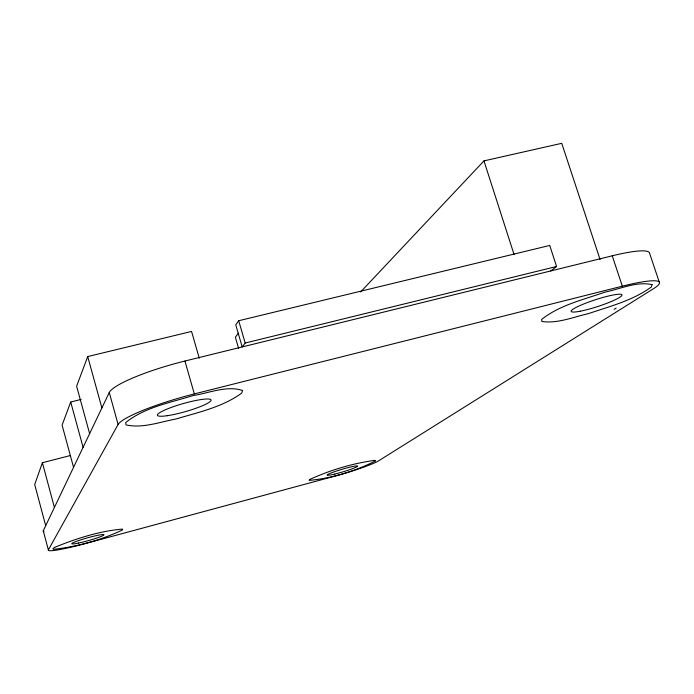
<?xml version="1.0" encoding="UTF-8"?>
<svg xmlns="http://www.w3.org/2000/svg" width="694" height="694" viewBox="0 0 694 694"><rect width="100%" height="100%" fill="white"/><g stroke="black" fill="none" stroke-linecap="round" stroke-linejoin="round"><path stroke-width="1.04" d="M70.484 455.516L42.395 462.716L34.7 484.533L45.7 525.696M81.137 399.44L70.719 402.026L62.087 425.118L73.547 467.34M199.256 358.208L191.57 331.437L87.713 356.569L76.626 386.211L89.621 433.655M48.363 549.908L118.11 424.459A68.784 10.28 -15.9 0 1 194.32 393.914L622.318 286.188A65.774 8.831 -18 0 1 653.323 288.825L378.542 460.877A39.124 3.331 -16.5 0 1 333.372 476.552L84.633 543.766A41.024 3.574 -15.6 0 1 48.363 549.908L43.262 530.797L109.262 392.5A68.567 11.625 -15.8 0 1 184.942 361.036L612.247 255.8A65.574 9.994 -18.2 0 1 649.402 252.668L659.3 282.206M238.693 320.741L235.76 324.861L242.197 346.931L245.19 343.027L556.579 266.496L549.735 245.442L238.693 320.741L245.19 343.027M238.406 333.111L235.37 337.258L238.606 348.388M360.62 291.966L483.97 160.887L561.741 143.32L600.084 259.547M550.732 270.946L556.579 266.496M614.129 309.359L616.107 308.11M612.247 255.8L622.318 286.188M483.97 160.887L514.046 254.455M184.942 361.036L194.32 393.914M109.262 392.5L118.11 424.459M87.713 356.569L101.888 407.959M70.719 402.026L83.089 447.344M42.395 462.716L54.401 507.453M44.008 531.691A40.946 4.06 -15.6 0 1 43.262 530.797M242.51 390.462L241.703 393.134C222.488 407.126 198.371 412.262 175.955 419.011C159.689 422.004 142.617 428.606 126.039 424.919L125.718 422.533C144.794 407.248 170.247 402.685 193.132 395.545C208.937 393.125 226.756 385.257 242.51 390.462M652.065 284.627L651.328 287.012C632.833 300.493 609.991 306.323 588.581 313.575C573.365 317.028 557.69 323.768 541.893 321.487L541.632 319.44C559.737 305.039 583.385 299.721 604.864 292.157C620.176 289.034 636.372 281.183 652.065 284.627M309.975 479.363L309.142 480.413C331.819 478.305 355.328 471.217 375.627 460.842L374.552 460.356C352.361 463.471 330.353 470.064 309.975 479.363M54.696 547.34L52.891 548.685L53.507 549.37C77.19 546.62 101.107 540.149 122.63 529.878L122.422 529.08C99.164 531.136 76.271 538.535 54.696 547.34M580.384 311.19A26.702 3.583 -18 0 0 621.598 295.809A26.702 3.583 -18 0 0 587.54 302.489A26.702 3.583 -18 0 0 580.384 311.19M167.133 415.715A27.925 4.173 -15.9 0 0 210.707 400.993A27.925 4.173 -15.9 0 0 174.706 406.216A27.925 4.173 -15.9 0 0 167.133 415.715M334.803 474.054A15.893 1.353 -16.5 0 0 357.618 466.142A15.893 1.353 -16.5 0 0 334.69 471.642A15.893 1.353 -16.5 0 0 334.803 474.054M78.604 543.038A16.656 1.449 -15.6 0 0 103.9 534.935A16.656 1.449 -15.6 0 0 81.267 539.698A16.656 1.449 -15.6 0 0 78.604 543.038"/></g></svg>
